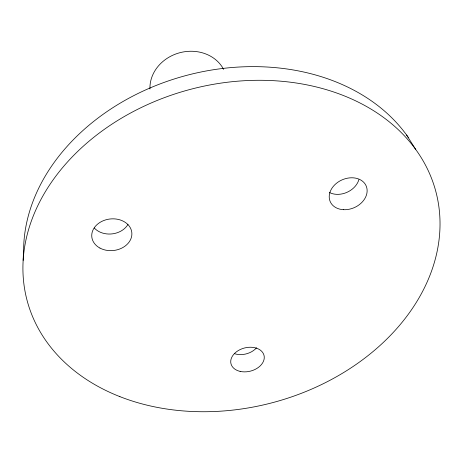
<?xml version="1.0" encoding="UTF-8"?>
<svg xmlns="http://www.w3.org/2000/svg" width="463" height="463" viewBox="0 0 463 463"><rect width="100%" height="100%" fill="white"/><g stroke="black" fill="none" stroke-linecap="round" stroke-linejoin="round"><path stroke-width="0.69" d="M23.15 260.414L23.821 243.393A206.452 160.215 -15 0 1 183.979 76.088A206.452 160.215 -15 0 1 408.308 137.43M406.595 135.011L415.641 149.352M149.954 88.989A38.869 34.054 -15 0 1 179.748 52.741A38.869 34.054 -15 0 1 223.606 69.369M127.991 224.37A19.625 15.661 -6.2 0 1 94.278 227.993M256.554 347.806A16.68 11.876 -14.3 0 1 234.428 353.657M358.877 179.696A19.139 14.984 -24.1 0 1 329.477 192.539M99.933 248.064A20.123 15.852 -6.5 0 0 131.764 235.632A20.123 15.852 -6.5 0 0 103.735 220.538A20.123 15.852 -6.5 0 0 99.933 248.064M240.141 371.395A17.05 11.951 -14.3 0 0 264.234 356.603A17.05 11.951 -14.3 0 0 238.104 350.676A17.05 11.951 -14.3 0 0 240.141 371.395M343.361 209.681A19.614 15.157 -23.8 0 0 366.465 186.693A19.614 15.157 -23.8 0 0 334.703 184.859A19.614 15.157 -23.8 0 0 343.361 209.681M119.876 396.629A211.504 161.94 -15 0 0 439.85 230.574A211.504 161.94 -15 0 0 134.687 110.831A211.504 161.94 -15 0 0 119.876 396.629"/></g></svg>
